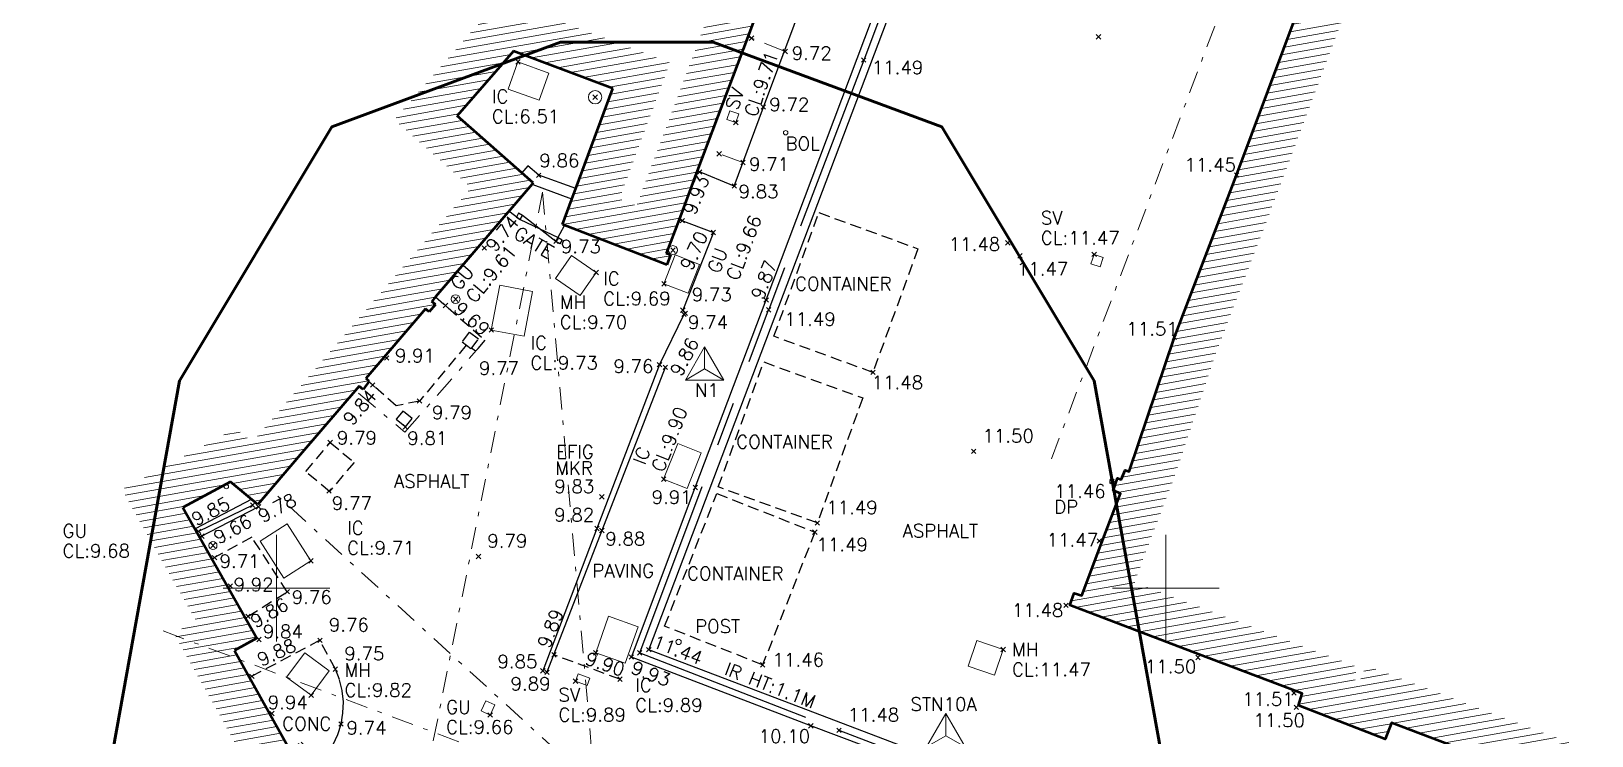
# Model space of a CAD drawing. Extents: x 521064 to 521635, y 174590 to 175241.
# Drawn here: x 521354.48 to 521389.58, y 174836.68 to 174852.52 of the extents above; entities that cross this region are included whole.
import ezdxf
from ezdxf.enums import TextEntityAlignment as Align

# ---------------------------------------------------------------- set-up
doc = ezdxf.new("R2010")
doc.units = 0
doc.header["$PDMODE"] = 3
doc.header["$PDSIZE"] = 0.05
for name, pattern in [('Centre', [7, 4, -1, 1, -1]), ('DASHDOT', [1, 0.5, -0.25, 0, -0.25]), ('DASHED', [0.75, 0.5, -0.25]), ('HIDDEN', [0.375, 0.25, -0.125])]:
    doc.linetypes.add(name, pattern=pattern)
doc.layers.get('0').update_dxf_attribs({"linetype": 'CONTINUOUS', "lineweight": 18})
for name, color, linetype, lineweight in [('I031G_SURVEY-GRID', 7, 'CONTINUOUS', 18), ('I042T_SURVEY-STA', 1, 'CONTINUOUS', 13), ('I277G_CANOPY', 30, 'DASHDOT', 18), ('I901G_TITLE-SHEET', 7, 'CONTINUOUS', 18), ('I904G_HATCHING', 62, 'CONTINUOUS', 18), ('I910T_TXT-GEN-S', 7, 'CONTINUOUS', 13), ('I917G_BUILDING', 3, 'CONTINUOUS', 50), ('I923G_SURVEY-POINT', 7, 'CONTINUOUS', 18), ('I923T_SURVEY-LEVEL', 7, 'CONTINUOUS', 13), ('I952G_KERB', 5, 'CONTINUOUS', 25), ('I960G_COVER', 1, 'CONTINUOUS', 18), ('I960T_COVER-TXT', 1, 'CONTINUOUS', 13), ('I969G_OHC', 241, 'DASHDOT', 18), ('I976G_ST-FURN', 220, 'CONTINUOUS', 18), ('I976T_ST-FURN-TXT', 220, 'CONTINUOUS', 13), ('I991G_SLOPE', 21, 'DASHED', 18)]:
    doc.layers.add(name, color=color, linetype=linetype, lineweight=lineweight)
for name, color, linetype in [('I240G_STAIR', 10, 'CONTINUOUS'), ('I280G_BLDG-FRAME', 7, 'HIDDEN'), ('I940G_SURFACE', 200, 'HIDDEN'), ('I971G_FENCE', 5, 'Centre'), ('I972G_WALL', 10, 'CONTINUOUS'), ('I973G_GATE', 20, 'CONTINUOUS')]:
    doc.layers.add(name, color=color, linetype=linetype)
doc.styles.add('MONOTXT', font='simplex.shx')
doc.styles.get("Standard").update_dxf_attribs({"font": 'simplex.shx'})

# ---------------------------------------------------------------- blocks, each defined once
blk = doc.blocks.new('PT_STATION')
at = {"color": 0, "linetype": 'Continuous', "flags": 128}
for points in [[(0, 0.5), (-0.433, -0.25)], [(-0.433, -0.25), (0, 0), (0, 0.5)], [(0.433, -0.25), (0, 0.5)], [(0, 0), (0.433, -0.25)], [(-0.433, -0.25), (0.433, -0.25)]]:
    blk.add_lwpolyline(points, dxfattribs=at)

msp = doc.modelspace()

# ---------------------------------------------------------------- hatches: boundary and pattern name
at = {"layer": 'I904G_HATCHING'}
h = msp.add_hatch(dxfattribs=at)
h.set_pattern_fill('ANSI31', color=256, scale=0.05, angle=325, style=0)
h.paths.add_polyline_path([(521444.647, 174870.129), (521444.767, 174870.488), (521444.74, 174870.5), (521448.45, 174880.371), (521449.941, 174884.328), (521450.825, 174886.529), (521450.847, 174886.52), (521450.926, 174886.782), (521450.891, 174886.795), (521451.299, 174887.88), (521451.756, 174889.095), (521452.087, 174889.949), (521456.936, 174902.777), (521456.966, 174902.77), (521457.046, 174902.981), (521457.017, 174902.992), (521457.914, 174905.372), (521457.945, 174905.361), (521458.022, 174905.548), (521457.983, 174905.561), (521458.276, 174906.369), (521462.956, 174918.783), (521466.072, 174927.188), (521464.076, 174927.947), (521468.769, 174940.432, 0.955868), (521469.475, 174942.331), (521471.148, 174946.743), (521474.224, 174954.819), (521476.207, 174954.068), (521476.515, 174954.891), (521477.009, 174956.195), (521478.199, 174959.33), (521484.138, 174974.996), (521479.855, 174976.619), (521476.932, 174977.669), (521452.975, 174986.679), (521435.919, 174993.099), (521428.128, 174972.416), (521429.781, 174971.785), (521430.021, 174971.695), (521433.184, 174970.506), (521434.896, 174969.868), (521438.341, 174968.558), (521441.761, 174967.264), (521445.161, 174965.981), (521448.596, 174964.682), (521455.487, 174962.087), (521455.476, 174962.053), (521458.891, 174960.794), (521462.306, 174959.518), (521465.737, 174958.179), (521469.249, 174956.851), (521468.581, 174955.061), (521467.259, 174951.617), (521465.972, 174948.192), (521464.688, 174944.765), (521463.391, 174941.344), (521462.079, 174937.939), (521459.635, 174931.417), (521459.531, 174931.156), (521458.957, 174929.762), (521455.448, 174931.078), (521445.427, 174934.864), (521445.465, 174934.963), (521438.391, 174937.632), (521438.321, 174937.524), (521426.616, 174941.938), (521417.773, 174945.266), (521416.325, 174941.546), (521415.787, 174940.154), (521415.691, 174939.877), (521414.834, 174937.565), (521414.715, 174937.25), (521412.878, 174932.304), (521410.966, 174927.233), (521411.009, 174927.217), (521410.308, 174925.256), (521409.793, 174923.815), (521409.59, 174923.888), (521409.494, 174923.62), (521409.698, 174923.548), (521409.18, 174922.188), (521408.779, 174921.257), (521408.62, 174921.301), (521408.527, 174921.035), (521408.66, 174920.981), (521406.041, 174913.956), (521403.64, 174907.539), (521403.456, 174907.607), (521403.356, 174907.319), (521403.545, 174907.242), (521403.116, 174906.1), (521402.687, 174904.959), (521402.489, 174905.026), (521402.381, 174904.749), (521402.512, 174904.698), (521400.204, 174898.475), (521397.783, 174892.059), (521397.488, 174891.278), (521397.359, 174891.328), (521397.239, 174891.054), (521397.38, 174890.992), (521396.52, 174888.719), (521396.373, 174888.768), (521396.268, 174888.45), (521396.4, 174888.401), (521395.133, 174885.032), (521394.064, 174882.186), (521391.344, 174874.988), (521391.205, 174875.039), (521391.1, 174874.758), (521391.239, 174874.706), (521390.381, 174872.417), (521390.233, 174872.468), (521390.129, 174872.209), (521390.282, 174872.151), (521389.991, 174871.374), (521387.524, 174864.847), (521385.209, 174858.708), (521385.068, 174858.75), (521384.958, 174858.474), (521385.136, 174858.407), (521384.273, 174856.101), (521384.088, 174856.17), (521383.989, 174855.89), (521384.052, 174855.867), (521381.594, 174849.288), (521380.194, 174845.644), (521379.181, 174842.622), (521379.088, 174842.652), (521379.001, 174842.443), (521378.918, 174842.471), (521378.816, 174842.195), (521378.98, 174842.128), (521378.557, 174841.01), (521378.112, 174839.834), (521377.944, 174839.891), (521377.84, 174839.615), (521383.072, 174837.632), (521382.984, 174837.365), (521384.935, 174836.605), (521385.08, 174836.977), (521386.169, 174836.562), (521388.506, 174835.674), (521388.352, 174835.271), (521393.371, 174833.441), (521399.888, 174830.984), (521407.686, 174828.049), (521413.363, 174825.908), (521419.126, 174823.735), (521420.925, 174823.05), (521421.045, 174823.324), (521426.282, 174821.35), (521427.354, 174824.203), (521427.32, 174824.215), (521427.478, 174824.647), (521431.499, 174835.309), (521432.254, 174837.309), (521433.387, 174840.315), (521433.432, 174840.298), (521433.501, 174840.492), (521433.46, 174840.512), (521434.167, 174842.391), (521436.187, 174847.758), (521438.541, 174854), (521438.591, 174853.981), (521438.659, 174854.174), (521438.603, 174854.195), (521439.179, 174855.772), (521439.467, 174856.559), (521439.537, 174856.534), (521439.624, 174856.779), (521439.578, 174856.801), (521442.591, 174864.822), (521444.411, 174869.65), (521444.599, 174870.147)])
h.paths.add_polyline_path([(521438.717, 174857.381), (521435.251, 174848.11), (521431.729, 174838.752), (521425.657, 174822.654), (521420.511, 174824.595), (521420.393, 174824.326), (521413.716, 174826.844), (521400.241, 174831.919), (521394.66, 174834.024), (521394.785, 174834.358), (521384.508, 174838.264), (521384.366, 174837.9), (521384.23, 174837.953), (521384.32, 174838.228), (521379.294, 174840.133), (521380.232, 174842.61), (521381.135, 174845.306), (521382.53, 174848.934), (521384.99, 174855.516), (521386.144, 174858.355), (521388.459, 174864.494), (521390.927, 174871.022), (521392.331, 174874.771), (521412.215, 174927.383), (521413.816, 174931.956), (521415.653, 174936.902), (521416.719, 174939.791), (521418.346, 174943.982), (521426.264, 174941.002), (521426.263, 174941.002), (521437.969, 174936.588), (521445.074, 174933.929), (521459.59, 174928.444), (521463.016, 174937.589), (521465.624, 174944.414), (521466.908, 174947.841), (521469.518, 174954.712), (521470.534, 174957.435), (521466.09, 174959.114), (521462.656, 174960.455), (521459.241, 174961.73), (521455.839, 174963.023), (521448.948, 174965.618), (521445.514, 174966.917), (521442.114, 174968.2), (521438.696, 174969.492), (521429.424, 174973.021), (521436.502, 174991.811), (521452.622, 174985.743), (521482.836, 174974.381), (521475.623, 174955.358), (521473.644, 174956.108), (521470.213, 174947.099), (521468.539, 174942.685), (521467.833, 174940.784), (521462.789, 174927.366), (521464.79, 174926.606), (521462.019, 174919.134), (521457.341, 174906.722), (521456, 174903.131), (521451.152, 174890.302), (521449.005, 174884.68), (521444.766, 174873.426), (521443.663, 174870.5)], flags=16)
h = msp.add_hatch(dxfattribs=at)
h.set_pattern_fill('ANSI31', color=256, scale=0.05, angle=325, style=0)
h.paths.add_polyline_path([(521365.759, 174881.945), (521367.311, 174886.098), (521374.746, 174883.333), (521378.528, 174881.926), (521381.469, 174880.831), (521383.284, 174885.719), (521385.395, 174891.334), (521386.802, 174895.22), (521363.286, 174904.002), (521357.857, 174889.657), (521365.37, 174886.856), (521364.674, 174884.949), (521364.507, 174885.012), (521364.55, 174885.126), (521364.044, 174885.327), (521363.994, 174885.206), (521361.419, 174886.18), (521361.462, 174886.296), (521361.185, 174886.396), (521361.136, 174886.287), (521358.803, 174887.181), (521355.775, 174879.014), (521358.23, 174878.113), (521352.972, 174863.981), (521350.89, 174861.521), (521348.805, 174863.337), (521348.886, 174863.429), (521348.528, 174863.721), (521342.476, 174856.651), (521342.824, 174856.353), (521340.844, 174854.033), (521331.138, 174848.587), (521320.768, 174842.769), (521322.227, 174840.3), (521326.894, 174832.047), (521326.981, 174832.096), (521328.103, 174830.098), (521333.883, 174819.805), (521341.553, 174824.106), (521343.555, 174820.584), (521348.998, 174823.617), (521347.201, 174826.798), (521349.876, 174828.301), (521348.925, 174830.03), (521351.103, 174831.223), (521351.585, 174830.343), (521353.209, 174831.247), (521354.849, 174832.159), (521354.666, 174832.503), (521357.728, 174834.195), (521360.628, 174835.783), (521359.858, 174837.16), (521359.054, 174838.6), (521359.557, 174838.878), (521357.895, 174841.817), (521358.966, 174842.392), (521359.577, 174841.885), (521360.53, 174842.998), (521361.858, 174844.542), (521361.95, 174844.468), (521362.086, 174844.651), (521362.012, 174844.715), (521363.35, 174846.282), (521363.434, 174846.212), (521363.574, 174846.376), (521363.491, 174846.448), (521365.776, 174849.114), (521364.06, 174850.62), (521365.333, 174852.072), (521367.565, 174851.231), (521366.43, 174848.174), (521368.782, 174847.273), (521368.859, 174847.493), (521368.766, 174847.527), (521369.438, 174849.316), (521370.241, 174851.441), (521371.875, 174855.813), (521373.221, 174859.385), (521373.324, 174859.346), (521373.4, 174859.547), (521371.787, 174860.139), (521373.01, 174863.468), (521374.664, 174867.907), (521375.002, 174868.806), (521374.636, 174868.938), (521374.841, 174869.511), (521374.778, 174869.534), (521375.25, 174870.795), (521375.313, 174870.772), (521375.43, 174871.092), (521375.282, 174871.148), (521376.27, 174873.748), (521376.409, 174873.704), (521376.525, 174874.024), (521376.377, 174874.08), (521377.366, 174876.691), (521377.503, 174876.639), (521377.62, 174876.959), (521377.483, 174877.01), (521378.449, 174879.614), (521378.586, 174879.563), (521378.708, 174879.89), (521378.39, 174880.002), (521378.333, 174879.852), (521375.927, 174880.747), (521375.983, 174880.895), (521375.654, 174881.019), (521375.598, 174880.871), (521372.882, 174881.875), (521372.934, 174882.023), (521372.616, 174882.147), (521372.558, 174881.998), (521370.038, 174882.927), (521370.098, 174883.092), (521369.785, 174883.201), (521369.66, 174882.884), (521369.751, 174882.85), (521368.982, 174880.772)])
h.paths.add_polyline_path([(521365.266, 174883.655), (521366.65, 174887.446), (521359.148, 174890.243), (521363.869, 174902.717), (521385.525, 174894.629), (521380.881, 174882.119), (521366.723, 174887.383), (521364.469, 174881.35), (521369.574, 174879.492), (521370.404, 174881.734), (521377.266, 174879.182), (521373.991, 174870.568), (521374.084, 174870.533), (521373.491, 174868.948), (521373.567, 174868.92), (521373.357, 174868.335), (521373.689, 174868.215), (521370.503, 174859.545), (521372.021, 174858.988), (521368.101, 174848.605), (521367.712, 174848.754), (521368.849, 174851.816), (521365.038, 174853.252), (521362.648, 174850.528), (521364.38, 174849.008), (521359.457, 174843.284), (521359.087, 174843.592), (521356.522, 174842.215), (521358.189, 174839.265), (521357.69, 174838.988), (521359.259, 174836.183), (521353.321, 174832.902), (521353.505, 174832.556), (521351.978, 174831.707), (521351.5, 174832.581), (521347.566, 174830.426), (521348.522, 174828.688), (521345.837, 174827.179), (521347.632, 174824.001), (521343.934, 174821.94), (521341.931, 174825.465), (521334.266, 174821.166), (521327.364, 174833.458), (521327.274, 174833.407), (521322.18, 174842.415), (521341.486, 174853.245), (521344.234, 174856.465), (521343.887, 174856.761), (521348.562, 174862.223), (521350.998, 174860.101), (521353.848, 174863.469), (521359.518, 174878.706), (521357.061, 174879.607), (521359.387, 174885.88)], flags=16)

# ---------------------------------------------------------------- linework, layer by layer
at = {"layer": 'I031G_SURVEY-GRID'}
for p, q in [((521360, 174841.2), (521360, 174838.8)), ((521380, 174841.2), (521380, 174838.8)), ((521358.8, 174840), (521361.2, 174840)), ((521378.8, 174840), (521381.2, 174840))]:
    msp.add_line(p, q, dxfattribs=at)
at = {"layer": 'I240G_STAIR'}
msp.add_line((521365.655, 174849.492, 9.854), (521365.52, 174849.339, 9.854), dxfattribs=at)
for points in [[(521370.295, 174849.04, 9.828), (521370.951, 174850.816, 9.717), (521372.681, 174855.432, 9.588), (521374.186, 174859.516, 9.596)], [(521366.731, 174848.985, 9.819), (521365.897, 174849.284, 9.865), (521365.655, 174849.492, 9.854)], [(521370.295, 174849.04, 9.828), (521369.462, 174849.38, 9.94)], [(521366.644, 174848.75, 9.819), (521365.77, 174849.065, 9.865), (521365.749, 174849.083, 9.864)], [(521369.054, 174848.292, 9.684), (521369.826, 174847.996, 9.7), (521369.14, 174846.251, 9.731), (521369.196, 174846.179, 9.743)], [(521359.441, 174841.998, 9.777), (521358.167, 174841.337, 9.659)], [(521359.595, 174841.83, 9.782), (521358.275, 174841.145, 9.659)]]:
    msp.add_polyline3d(points, dxfattribs=at)
at = {"layer": 'I277G_CANOPY'}
for points in [[(521377.43, 174842.907, 14.533), (521382.583, 174856.557, 14.537)], [(521361.84, 174844.383, 12.369), (521362.889, 174843.505, 12.374), (521364.703, 174845.581, 12.371)]]:
    msp.add_polyline3d(points, dxfattribs=at)
at = {"layer": 'I280G_BLDG-FRAME'}
for points in [[(521374.427, 174847.631, 11.48), (521373.414, 174844.851, 11.48), (521371.187, 174845.663, 11.48), (521372.2, 174848.443, 11.48)], [(521364.172, 174845.538, 9.799), (521364.379, 174845.382, 9.772), (521364.542, 174845.598, 9.768), (521364.335, 174845.754, 9.795)], [(521373.185, 174844.277, 11.48), (521372.165, 174841.467, 11.489), (521369.937, 174842.276, 11.489), (521370.958, 174845.086, 11.48)], [(521362.691, 174843.799, 9.813), (521362.898, 174843.628, 9.806), (521363.052, 174843.816, 9.812), (521362.845, 174843.986, 9.819)], [(521361.206, 174843.278, 9.791), (521361.743, 174842.829, 9.78), (521361.193, 174842.171, 9.766), (521360.656, 174842.62, 9.778)], [(521372.108, 174841.26, 11.491), (521370.934, 174838.278, 11.461), (521368.729, 174839.147, 11.461), (521369.903, 174842.128, 11.491)]]:
    msp.add_polyline3d(points, close=True, dxfattribs=at)
at = {"layer": 'I917G_BUILDING'}
for p, q in [((521370.892, 174853.184, 9.958), (521370.599, 174852.399, 9.754)), ((521370.599, 174852.399, 9.754), (521369.462, 174849.38, 9.94)), ((521365.333, 174852.072, 6.51), (521364.06, 174850.62, 6.51)), ((521367.565, 174851.231, 6.46), (521365.333, 174852.072, 6.51)), ((521366.731, 174848.985, 6.51), (521367.565, 174851.231, 6.46)), ((521365.52, 174849.339, 6.51), (521364.06, 174850.62, 6.51)), ((521365.776, 174849.114, 9.86), (521365.52, 174849.339, 9.86)), ((521369.462, 174849.38, 9.94), (521369.054, 174848.292, 9.684)), ((521365.749, 174849.083, 9.74), (521363.578, 174846.551, 9.74)), ((521365.776, 174849.114, 9.86), (521365.749, 174849.083, 9.86)), ((521366.644, 174848.75, 9.86), (521366.731, 174848.985, 9.86)), ((521366.43, 174848.174, 9.7), (521366.644, 174848.75, 9.7)), ((521368.782, 174847.273, 9.7), (521366.43, 174848.174, 9.7)), ((521369.054, 174848.292, 9.684), (521368.766, 174847.527, 9.7)), ((521368.859, 174847.493, 9.7), (521368.766, 174847.527, 9.7)), ((521368.859, 174847.493, 9.7), (521368.782, 174847.273, 9.7)), ((521363.574, 174846.376, 9.8), (521363.434, 174846.212, 9.87)), ((521363.578, 174846.551, 9.74), (521363.491, 174846.448, 9.78)), ((521363.574, 174846.376, 9.78), (521363.491, 174846.448, 9.78)), ((521363.35, 174846.282, 9.91), (521362.012, 174844.715, 9.91)), ((521363.434, 174846.212, 9.87), (521363.35, 174846.282, 9.91)), ((521362.086, 174844.651, 9.84), (521361.95, 174844.468, 9.84)), ((521362.086, 174844.651, 9.84), (521362.012, 174844.715, 9.91)), ((521361.858, 174844.542, 9.84), (521360.53, 174842.998, 9.8)), ((521361.95, 174844.468, 9.84), (521361.858, 174844.542, 9.84)), ((521360.53, 174842.998, 9.8), (521359.577, 174841.885, 9.78)), ((521358.966, 174842.392, 9.75), (521357.895, 174841.817, 9.75)), ((521359.577, 174841.885, 9.78), (521358.966, 174842.392, 9.75)), ((521357.895, 174841.817, 9.75), (521359.557, 174838.878, 9.84)), ((521359.557, 174838.878, 9.84), (521359.054, 174838.6, 9.84)), ((521359.054, 174838.6, 9.84), (521359.858, 174837.16, 9.94)), ((521359.858, 174837.16, 9.94), (521360.628, 174835.783, 9.74))]:
    msp.add_line(p, q, dxfattribs=at)
msp.add_polyline3d([(521388.506, 174835.674, 11.463), (521388.236, 174835.777, 11.45), (521386.169, 174836.562, 11.5), (521385.08, 174836.977, 11.49), (521384.935, 174836.605, 11.49), (521382.984, 174837.365, 11.51), (521383.072, 174837.632, 11.51), (521380.753, 174838.511, 11.5), (521377.84, 174839.615, 11.48), (521377.944, 174839.891, 11.48), (521378.112, 174839.834, 11.48), (521378.557, 174841.01, 11.47), (521378.98, 174842.128, 11.46), (521378.816, 174842.195, 11.46), (521378.918, 174842.471, 11.46), (521379.001, 174842.443, 11.46), (521379.088, 174842.652, 11.46), (521379.181, 174842.622, 11.46), (521380.194, 174845.644, 11.51), (521381.594, 174849.288, 11.452), (521384.052, 174855.867, 11.48)], dxfattribs=at)
at = {"layer": 'I923G_SURVEY-POINT'}
for p in [(521370.683, 174852.366, 9.751), (521378.489, 174852.397, 11.487), (521371.441, 174852.066, 9.72), (521365.429, 174851.834, 6.507), (521373.208, 174851.874, 11.485), (521367.166, 174851.039, 6.459), (521370.951, 174850.816, 9.717), (521370.33, 174850.467, 9.707), (521369.955, 174849.765, 9.722), (521370.491, 174849.57, 9.712), (521365.897, 174849.284, 9.865), (521369.515, 174849.358, 9.933), (521381.594, 174849.288, 11.452), (521370.295, 174849.04, 9.828), (521369.127, 174848.264, 9.685), (521366.284, 174847.797, 9.73), (521369.826, 174847.996, 9.7), (521376.449, 174847.765, 11.475), (521364.675, 174847.649, 9.74), (521368.917, 174847.601, 9.658), (521376.721, 174847.473, 11.475), (521378.39, 174847.505, 11.473), (521367.19, 174847.097, 9.7), (521368.713, 174846.844, 9.694), (521363.8, 174846.356, 9.688), (521364.027, 174846.499, 9.609), (521371.012, 174846.48, 9.871), (521369.14, 174846.251, 9.731), (521369.164, 174846.155, 9.74), (521369.196, 174846.179, 9.743), (521371.069, 174846.259, 11.488), (521364.829, 174845.803, 9.728), (521380.194, 174845.644, 11.51), (521362.478, 174845.175, 9.912), (521368.615, 174845.027, 9.76), (521368.745, 174844.965, 9.861), (521362.163, 174844.567, 9.84), (521373.414, 174844.851, 11.48), (521363.215, 174844.207, 9.79), (521362.898, 174843.628, 9.806), (521361.206, 174843.278, 9.791), (521375.678, 174843.077, 11.496), (521368.706, 174842.451, 9.897), (521361.178, 174842.183, 9.767), (521369.418, 174842.265, 9.909), (521378.79, 174842.398, 11.461), (521359.464, 174841.867, 9.856), (521359.595, 174841.83, 9.782), (521367.316, 174842.055, 9.826), (521372.165, 174841.467, 11.489), (521358.244, 174841.278, 9.845), (521358.324, 174841.171, 9.664), (521367.207, 174841.342, 9.82), (521367.317, 174841.297, 9.882), (521372.108, 174841.26, 11.491), (521378.506, 174841.06, 11.47), (521358.571, 174840.96, 9.681), (521358.606, 174840.688, 9.709), (521364.542, 174840.712, 9.792), (521360.774, 174840.615, 9.709), (521358.959, 174840.049, 9.917), (521360.242, 174839.92, 9.756), (521377.756, 174839.614, 11.483), (521359.36, 174839.369, 9.857), (521359.608, 174838.847, 9.837), (521360.976, 174838.829, 9.76), (521368.373, 174838.618, 11.441), (521376.343, 174838.621, 11.474), (521366.241, 174838.501, 9.891), (521367.179, 174838.547, 9.891), (521367.981, 174838.451, 9.932), (521368.168, 174838.546, 11.484), (521370.934, 174838.278, 11.461), (521380.727, 174838.443, 11.496), (521359.444, 174838.019, 9.876), (521361.325, 174838.18, 9.748), (521365.991, 174838.143, 9.845), (521366.083, 174838.109, 9.887), (521366.724, 174837.909, 9.894), (521367.724, 174837.954, 9.904), (521360.778, 174837.592, 9.815), (521382.887, 174837.646, 11.507), (521359.895, 174837.184, 9.939), (521364.806, 174837.149, 9.663), (521382.94, 174837.321, 11.502), (521361.452, 174836.945, 9.737), (521372.018, 174836.906, 10.1), (521372.649, 174836.806, 11.479)]:
    msp.add_point(p, dxfattribs=at)
at = {"layer": 'I940G_SURFACE'}
for points in [[(521363.578, 174846.551, 9.673), (521364.686, 174845.578, 9.749), (521364.475, 174845.327, 9.769)], [(521364.268, 174845.464, 9.778), (521363.215, 174844.207, 9.79), (521362.694, 174844.101, 9.82), (521362.079, 174844.641, 9.843)], [(521364.475, 174845.327, 9.769), (521364.387, 174845.393, 9.772)], [(521359.36, 174839.369, 9.857), (521360.242, 174839.92, 9.756), (521359.446, 174841.146, 9.742), (521358.606, 174840.688, 9.709)], [(521360.298, 174836.372, 9.675), (521360.557, 174836.541, 9.726), (521360.979, 174836.093, 9.749), (521361.139, 174836.281, 9.746), (521361.272, 174836.488, 9.743), (521361.377, 174836.71, 9.74), (521361.452, 174836.945, 9.737), (521361.495, 174837.195, 9.739), (521361.504, 174837.447, 9.741), (521361.478, 174837.699, 9.743), (521361.418, 174837.945, 9.746), (521361.325, 174838.18, 9.748), (521360.976, 174838.829, 9.76), (521359.444, 174838.019, 9.876)], [(521367.724, 174837.954, 9.904), (521366.241, 174838.501, 9.891)]]:
    msp.add_polyline3d(points, dxfattribs=at)
at = {"layer": 'I952G_KERB'}
for points in [[(521369.164, 174846.155, 9.74), (521368.615, 174845.027, 9.76), (521367.207, 174841.342, 9.82), (521365.991, 174838.143, 9.845)], [(521368.745, 174844.965, 9.861), (521367.317, 174841.297, 9.882), (521366.083, 174838.109, 9.887)]]:
    msp.add_polyline3d(points, dxfattribs=at)
at = {"layer": 'I960G_COVER'}
for points in [[(521365.429, 174851.834, 6.507), (521366.128, 174851.581, 6.495), (521365.907, 174850.971, 6.489), (521365.209, 174851.223, 6.501)], [(521370.33, 174850.467, 9.707), (521370.129, 174850.536, 9.71), (521370.196, 174850.731, 9.71), (521370.397, 174850.662, 9.707)], [(521367.19, 174847.097, 9.7), (521366.633, 174847.482, 9.706), (521366.274, 174846.963, 9.68), (521366.831, 174846.578, 9.674)], [(521368.713, 174846.844, 9.694), (521368.967, 174847.495, 9.688), (521369.513, 174847.281, 9.692), (521369.259, 174846.631, 9.699)], [(521378.39, 174847.505, 11.473), (521378.594, 174847.434, 11.467), (521378.522, 174847.225, 11.464), (521378.317, 174847.296, 11.47)], [(521364.829, 174845.803, 9.728), (521365.019, 174846.813, 9.7), (521365.759, 174846.674, 9.689), (521365.568, 174845.663, 9.716)], [(521368.706, 174842.451, 9.897), (521369.024, 174843.251, 9.882), (521369.553, 174843.041, 9.897), (521369.235, 174842.241, 9.912)], [(521360.774, 174840.615, 9.709), (521360.24, 174841.446, 9.726), (521359.629, 174841.054, 9.71), (521360.163, 174840.222, 9.694)], [(521367.179, 174838.547, 9.891), (521367.467, 174839.368, 9.917), (521368.132, 174839.134, 9.919), (521367.844, 174838.314, 9.894)], [(521376.343, 174838.621, 11.474), (521376.147, 174838.044, 11.473), (521375.557, 174838.244, 11.474), (521375.753, 174838.822, 11.474)], [(521360.778, 174837.592, 9.815), (521361.186, 174838.141, 9.756), (521360.635, 174838.55, 9.796), (521360.227, 174838.001, 9.856)], [(521366.724, 174837.909, 9.894), (521366.986, 174837.812, 9.884), (521367.046, 174837.974, 9.878), (521366.784, 174838.072, 9.888)], [(521364.806, 174837.149, 9.663), (521364.911, 174837.379, 9.65), (521364.71, 174837.471, 9.657), (521364.605, 174837.242, 9.67)]]:
    msp.add_polyline3d(points, close=True, dxfattribs=at)
for centre, radius in [((521367.166, 174851.039, 6.459), 0.15), ((521368.917, 174847.601, 9.658), 0.1), ((521364.027, 174846.499, 9.609), 0.1), ((521358.571, 174840.96, 9.681), 0.09)]:
    msp.add_circle(centre, radius, dxfattribs=at)
at = {"layer": 'I969G_OHC'}
for points in [[(521359.224, 174814.994, 16.435), (521365.986, 174848.9, 15.6), (521367.157, 174835.562, 16.407)], [(521367.157, 174835.562, 16.407), (521359.99, 174842.107, 15.788)], [(521357.448, 174839.038, 15.181), (521366.872, 174835.511, 16.189)]]:
    msp.add_polyline3d(points, dxfattribs=at)
at = {"layer": 'I971G_FENCE'}
for points in [[(521377.449, 174863.102, 11.401), (521375.325, 174857.484, 11.482), (521373.208, 174851.874, 11.485), (521371.069, 174846.259, 11.488)], [(521365.451, 174848.305, 9.73), (521365.226, 174848.473, 9.724)], [(521366.284, 174847.797, 9.73), (521366.474, 174848.157, 9.723)], [(521368.168, 174838.546, 11.484), (521371.069, 174846.259, 11.488)], [(521359.464, 174841.867, 9.856), (521358.244, 174841.278, 9.845)], [(521368.168, 174838.546, 11.484), (521372.649, 174836.806, 11.479), (521380.125, 174833.967, 11.482), (521387.613, 174831.178, 11.513), (521395.078, 174828.345, 11.888), (521402.59, 174825.516, 12.293), (521410.099, 174822.685, 12.697), (521417.354, 174819.925, 13.102)]]:
    msp.add_polyline3d(points, dxfattribs=at)
at = {"layer": 'I972G_WALL'}
for p, q in [((521368.373, 174838.618, 11.441), (521377.086, 174861.624, 11.423)), ((521371.012, 174846.48, 9.871), (521373.79, 174853.852, 9.763)), ((521372.124, 174837.187, 11.44), (521368.373, 174838.618, 11.441)), ((521377.541, 174835.136, 11.454), (521372.124, 174837.187, 11.44))]:
    msp.add_line(p, q, dxfattribs=at)
for points in [[(521369.418, 174842.265, 9.909), (521371.012, 174846.48, 9.871)], [(521417.5, 174819.722, 12.928), (521413.572, 174821.214, 11.41), (521406.336, 174823.946, 11.356), (521398.829, 174826.794, 11.341), (521391.054, 174829.76, 11.348), (521383.865, 174832.464, 11.274), (521378.088, 174834.618, 10.747), (521372.018, 174836.906, 10.1), (521367.981, 174838.451, 9.932), (521369.418, 174842.265, 9.909)]]:
    msp.add_polyline3d(points, dxfattribs=at)
at = {"layer": 'I973G_GATE', "elevation": 9.73}
msp.add_lwpolyline([(521365.479, 174848.291), (521365.532, 174848.377), (521365.446, 174848.429), (521365.394, 174848.344), (521365.479, 174848.291), (521366.336, 174847.882), (521366.421, 174847.83), (521366.369, 174847.745), (521366.284, 174847.797), (521366.336, 174847.882), (521366.284, 174847.797), (521365.532, 174848.377)], dxfattribs=at)
at = {"layer": 'I976G_ST-FURN'}
for centre, radius in [((521371.452, 174850.24, 9.801), 0.05), ((521358.87, 174842.284, 9.75), 0.05), ((521378.79, 174842.398, 11.461), 0.05), ((521369.044, 174838.792, 11.46), 0.06)]:
    msp.add_circle(centre, radius, dxfattribs=at)
at = {"layer": 'I991G_SLOPE'}
for points in [[(521371.441, 174852.066, 9.72), (521370.599, 174852.399, 9.754)], [(521370.491, 174849.57, 9.712), (521369.955, 174849.765, 9.722)]]:
    msp.add_polyline3d(points, dxfattribs=at)

# ---------------------------------------------------------------- block references
at = {"layer": 'I042T_SURVEY-STA'}
for p in [(521369.629, 174844.93), (521375.054, 174836.682)]:
    msp.add_blockref('PT_STATION', p, dxfattribs=at)

# ---------------------------------------------------------------- texts
at = {"layer": 'I042T_SURVEY-STA', "style": 'MONOTXT'}
for s, p in [('N1', (521369.411, 174844.3)), ('STN10A', (521374.258, 174837.244))]:
    msp.add_text(s, height=0.3, dxfattribs=at).set_placement(p)
at = {"layer": 'I901G_TITLE-SHEET'}
msp.add_text('A0', height=40, dxfattribs=at).set_placement((521320.104, 174812.279))
at = {"layer": 'I910T_TXT-GEN-S', "style": 'MONOTXT'}
msp.add_text('GATE', height=0.3, rotation=328.446, dxfattribs=at).set_placement((521365.79, 174847.773), align=Align.MIDDLE)
for s, p in [('CONTAINER', (521371.662, 174846.696)), ('EFIG', (521366.288, 174842.917)), ('CONTAINER', (521370.34, 174843.142)), ('MKR', (521366.268, 174842.548)), ('ASPHALT', (521362.641, 174842.258)), ('ASPHALT', (521374.082, 174841.142)), ('PAVING', (521367.103, 174840.243)), ('CONTAINER', (521369.232, 174840.181)), ('CONC', (521360.127, 174836.804))]:
    msp.add_text(s, height=0.3, dxfattribs=at).set_placement(p)
msp.add_text('IR HT:1.1M', height=0.3, rotation=338.7856, dxfattribs=at).set_placement((521370.047, 174838.063))
at = {"layer": 'I923T_SURVEY-LEVEL', "style": 'MONOTXT'}
for s, rotation, p in [('CL:9.71', 70.821, (521370.793, 174850.575, 9.707)), ('9.93', 68.8347, (521369.417, 174848.363, 9.933)), ('9.74', 50.5993, (521364.909, 174847.53, 9.74)), ('CL:9.66', 69.0573, (521370.38, 174846.895, 9.658)), ('9.70', 65.3764, (521369.339, 174847.115, 9.7)), ('CL:9.61', 50.5275, (521364.461, 174846.387, 9.609)), ('9.87', 68.4986, (521370.94, 174846.458, 9.871)), ('9.69', 317.8624, (521363.957, 174846.248, 9.688)), ('9.86', 62.5924, (521369.101, 174844.73, 9.861)), ('9.84', 49.7201, (521361.697, 174843.628, 9.84)), ('CL:9.90', 68.649, (521368.701, 174842.589, 9.897)), ('9.85', 27.3499, (521358.187, 174841.387, 9.845)), ('9.78', 28.6105, (521359.69, 174841.457, 9.782)), ('9.66', 29.0546, (521358.693, 174840.976, 9.664)), ('9.86', 30.5153, (521359.528, 174839.089, 9.857)), ('9.89', 68.5988, (521366.137, 174838.621, 9.891)), ('9.88', 25.0576, (521359.656, 174838.232, 9.876)), ('11.44', 338.9903, (521368.429, 174838.68, 11.441)), ('9.90', 341.9166, (521366.916, 174838.292, 9.904)), ('9.93', 339.2277, (521367.945, 174838.096, 9.932))]:
    msp.add_text(s, height=0.3, rotation=rotation, dxfattribs=at).set_placement(p)
for s, p in [('9.72', (521371.588, 174851.88, 9.72)), ('11.49', (521373.389, 174851.559, 11.485)), ('9.72', (521371.083, 174850.724, 9.717)), ('CL:6.51', (521364.843, 174850.458, 6.507)), ('9.86', (521365.912, 174849.463, 9.865)), ('9.71', (521370.629, 174849.383, 9.712)), ('11.45', (521380.422, 174849.37, 11.452)), ('9.83', (521370.392, 174848.767, 9.827)), ('9.73', (521366.396, 174847.53, 9.73)), ('11.48', (521375.119, 174847.585, 11.475)), ('CL:11.47', (521377.191, 174847.727, 11.473)), ('11.47', (521376.652, 174847.033, 11.475)), ('9.73', (521369.34, 174846.451, 9.731)), ('CL:9.69', (521367.348, 174846.36, 9.694)), ('CL:9.70', (521366.372, 174845.832, 9.7)), ('9.74', (521369.256, 174845.828, 9.74)), ('11.49', (521371.421, 174845.9, 11.488)), ('11.51', (521379.115, 174845.682, 11.51)), ('9.91', (521362.663, 174845.078, 9.912)), ('9.77', (521364.553, 174844.797, 9.769)), ('CL:9.73', (521365.711, 174844.917, 9.728)), ('9.76', (521367.578, 174844.842, 9.76)), ('11.48', (521373.385, 174844.477, 11.48)), ('9.79', (521363.496, 174843.8, 9.79)), ('9.79', (521361.357, 174843.231, 9.791)), ('9.81', (521362.941, 174843.224, 9.806)), ('11.50', (521375.878, 174843.277, 11.496)), ('9.83', (521366.248, 174842.14, 9.826)), ('9.91', (521368.437, 174841.899, 9.909)), ('11.46', (521377.493, 174842.03, 11.461)), ('9.77', (521361.244, 174841.762, 9.767)), ('9.82', (521366.245, 174841.498, 9.82)), ('11.49', (521372.365, 174841.667, 11.489)), ('9.79', (521364.742, 174840.912, 9.792)), ('9.88', (521367.396, 174840.96, 9.882)), ('11.49', (521372.145, 174840.83, 11.491)), ('11.47', (521377.322, 174840.938, 11.47)), ('CL:9.68', (521355.187, 174840.688, 9.681)), ('9.71', (521358.718, 174840.457, 9.709)), ('CL:9.71', (521361.588, 174840.755, 9.709)), ('9.92', (521359.034, 174839.93, 9.917)), ('9.76', (521360.342, 174839.651, 9.756)), ('11.48', (521376.541, 174839.356, 11.483)), ('9.76', (521361.176, 174839.029, 9.76)), ('9.84', (521359.693, 174838.877, 9.837)), ('9.75', (521361.525, 174838.38, 9.748)), ('9.85', (521364.969, 174838.203, 9.845)), ('11.46', (521371.156, 174838.243, 11.461)), ('CL:11.47', (521376.543, 174838.021, 11.474)), ('11.50', (521379.532, 174838.088, 11.496)), ('9.89', (521365.264, 174837.703, 9.887)), ('9.94', (521359.802, 174837.284, 9.939)), ('CL:9.82', (521361.529, 174837.561, 9.815)), ('11.51', (521381.722, 174837.358, 11.507)), ('CL:9.89', (521366.341, 174837.005, 9.894)), ('CL:9.89', (521368.068, 174837.221, 9.891)), ('11.48', (521372.849, 174837.006, 11.479)), ('9.74', (521361.573, 174836.713, 9.737)), ('CL:9.66', (521363.814, 174836.729, 9.663)), ('11.50', (521381.975, 174836.88, 11.502)), ('10.10', (521370.845, 174836.523, 10.1))]:
    msp.add_text(s, height=0.3, dxfattribs=at).set_placement(p)
at = {"layer": 'I960T_COVER-TXT', "style": 'MONOTXT'}
for s, rotation, p in [('SV', 70.821, (521370.368, 174850.723)), ('GU', 69.0573, (521369.96, 174847.056)), ('GU', 50.5275, (521364.114, 174846.674)), ('IC', 68.649, (521368.282, 174842.753))]:
    msp.add_text(s, height=0.3, rotation=rotation, dxfattribs=at).set_placement(p)
for s, p in [('IC', (521364.843, 174850.908)), ('SV', (521377.191, 174848.177)), ('IC', (521367.348, 174846.81)), ('MH', (521366.372, 174846.282)), ('IC', (521365.711, 174845.367)), ('GU', (521355.187, 174841.138)), ('IC', (521361.588, 174841.205)), ('MH', (521376.543, 174838.471)), ('MH', (521361.529, 174838.011)), ('IC', (521368.068, 174837.671)), ('SV', (521366.341, 174837.455)), ('GU', (521363.814, 174837.179))]:
    msp.add_text(s, height=0.3, dxfattribs=at).set_placement(p)
at = {"layer": 'I976T_ST-FURN-TXT', "style": 'MONOTXT'}
for s, p in [('BOL', (521371.448, 174849.845)), ('DP', (521377.493, 174841.68)), ('POST', (521369.414, 174838.993))]:
    msp.add_text(s, height=0.3, dxfattribs=at).set_placement(p)

doc.saveas('drawing.dxf')
